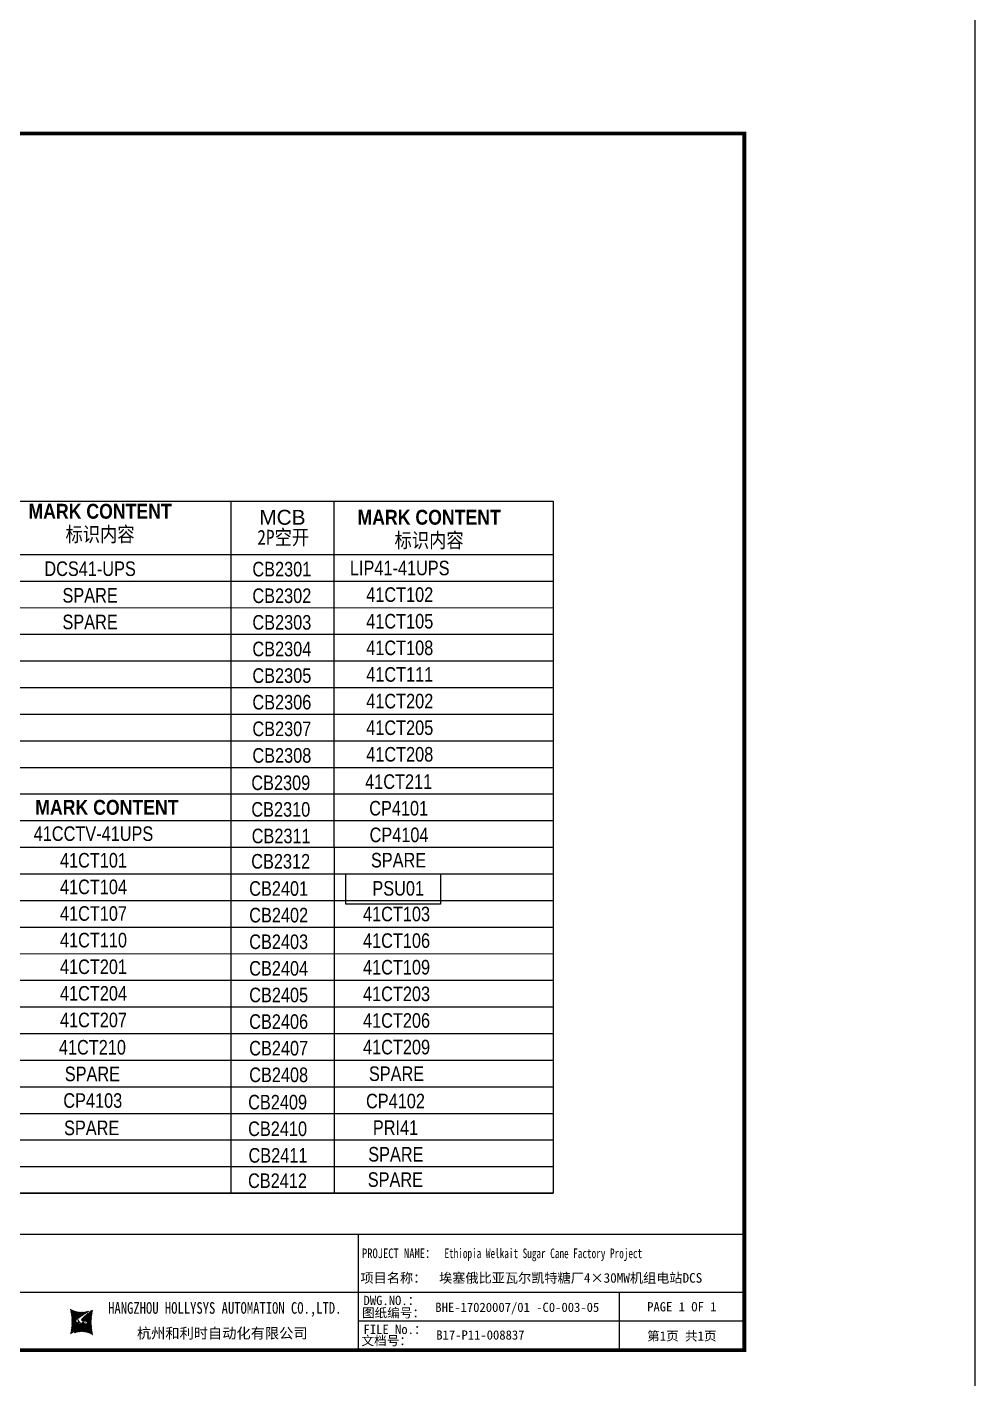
# Model space of a CAD drawing. Extents: x 79822 to 122366, y -56021 to -28815.
# Drawn here: x 117961 to 120416, y -45844 to -42343 of the extents above; entities that cross this region are included whole.
import ezdxf
from ezdxf.enums import TextEntityAlignment as Align
from ezdxf.lldxf.tags import DXFTag

# ---------------------------------------------------------------- set-up
doc = ezdxf.new("R2010")
doc.units = 0
doc.header["$LTSCALE"] = 100
doc.header["$MEASUREMENT"] = 0
for name, color, linetype in [('t', 1, 'Continuous'), ('YLT_GridLine', 7, 'Continuous'), ('YLT_GridText', 7, 'Continuous'), ('标准图框及表格', 7, 'Continuous')]:
    doc.layers.add(name, color=color, linetype=linetype)
doc.layers.add('细实线', color=7, linetype='Continuous', lineweight=20)
doc.styles.add('HZ', font='arial.ttf', dxfattribs={"width": 0.7})
doc.styles.get("Standard").update_dxf_attribs({"font": ''})
doc.styles.add('YLT_Grid', font='', dxfattribs={"width": 0.85})
doc.styles.get('Standard').set_extended_font_data('SimSun')
doc.styles.get('YLT_Grid').set_extended_font_data('宋体')
tags = doc.linetypes.add('CENTER', pattern=[2, 1.25, -0.25, 0.25, -0.25]).pattern_tags.tags
tags[10:11] = [DXFTag(74, 4), DXFTag(75, 0), DXFTag(340, '0'), DXFTag(46, 1.0), DXFTag(50, 0.0), DXFTag(44, 0.0), DXFTag(45, 0.0)]
tags[8:9] = [DXFTag(74, 4), DXFTag(75, 0), DXFTag(340, '0'), DXFTag(46, 1.0), DXFTag(50, 0.0), DXFTag(44, 0.0), DXFTag(45, 0.0)]
tags[6:7] = [DXFTag(74, 4), DXFTag(75, 0), DXFTag(340, '0'), DXFTag(46, 1.0), DXFTag(50, 0.0), DXFTag(44, 0.0), DXFTag(45, 0.0)]
tags[4:5] = [DXFTag(74, 4), DXFTag(75, 0), DXFTag(340, '0'), DXFTag(46, 1.0), DXFTag(50, 0.0), DXFTag(44, 0.0), DXFTag(45, 0.0)]
pattern_1 = [(45, (0, 0), (-0.736262898216564, 0.7362628982165641), [])]

# ---------------------------------------------------------------- blocks, each defined once
blk = doc.blocks.new('空开标识')
at = {"layer": 'YLT_GridText', "style": 'YLT_Grid', "width": 0.85}
blk.add_attdef('A路1', text='', height=28, dxfattribs=at).set_placement((38.7147169765085, 3.477287093177438), align=Align.CENTER)
blk = doc.blocks.new('空开12')
at = {"layer": 'YLT_GridText', "style": 'YLT_Grid', "width": 0.8}
blk.add_attdef('KA1', text='', height=28, dxfattribs=at).set_placement((31.39270106703043, 0.8407768793404102), align=Align.CENTER)
blk = doc.blocks.new('图框')
at = {"layer": '标准图框及表格'}
h = blk.add_hatch(dxfattribs=at)
h.set_pattern_fill('ANSI31', color=5, scale=8.329863809039892, style=0)
h.set_pattern_definition(pattern_1)
edge = h.paths.add_edge_path()
edge.add_arc((2399.257256036391, -2998.153851416566), 55.18534773488954, 238.1092081981581, 291.6531626184834)
edge.add_line((2419.619937407027, -3049.445018414634), (2388.525499730735, -3070.242821799802))
edge.add_arc((2238.907377712399, -3078.328790578547), 135.3602868968974, 346.3915348661821, 374.2500326978034)
edge.add_line((2370.467593623529, -3110.177132109857), (2397.50623789792, -3087.85242802291))
edge.add_line((2391.339199201146, -3080.281448750429), (2396.143986595598, -3080.898839897796))
edge.add_spline(control_points=[(2397.470018868538, -3087.887634953957), (2398.35948137939, -3087.023080631327), (2399.970992452319, -3085.456697735681), (2399.869182150054, -3081.252294174519), (2397.426500162081, -3081.012803431273), (2396.121921064187, -3080.884897048199)], knot_values=[0, 0, 0, 0, 6.844331067525468, 12.40042740766005, 18.76924275352248, 18.76924275352248, 18.76924275352248, 18.76924275352248], weights=[1, 1, 1, 1, 1, 1], degree=3, periodic=0)
edge.add_spline(control_points=[(2388.515363058686, -3070.265433304907), (2387.789374929038, -3070.86905758363), (2386.478198365832, -3071.959237952229), (2385.544096281083, -3073.38263759949), (2385.127199159644, -3074.017912079413)], knot_values=[0, 0, 0, 0, 5.253673658024614, 9.488438564008057, 9.488438564008057, 9.488438564008057, 9.488438564008057], weights=[1, 1, 1, 1, 1], degree=3, periodic=0)
edge.add_spline(control_points=[(2386.272665588534, -3072.281716856574), (2385.721471206634, -3072.905523096015), (2384.632427465753, -3074.386714445929), (2384.912828655535, -3077.72895088909), (2387.858851342782, -3079.895552619193), (2390.185443934519, -3080.145534927004), (2391.314573401905, -3080.266855002868)], knot_values=[10.66597461496156, 10.66597461496156, 10.66597461496156, 10.66597461496156, 18.97770399508879, 28.89455822145742, 41.119553648298, 52.64692538081317, 52.64692538081317, 52.64692538081317, 52.64692538081317], weights=[1, 1, 1, 1, 1, 1, 1], degree=3, periodic=0)
h = blk.add_hatch(dxfattribs=at)
h.set_pattern_fill('ANSI31', color=3, scale=8.329863809039892, style=0)
h.set_pattern_definition(pattern_1)
edge = h.paths.add_edge_path()
edge.add_line((2402.469732125144, -3075.776359090531), (2407.706041465404, -3076.440586092609))
edge.add_spline(control_points=[(2401.044493204623, -3068.769946203269), (2400.155030693568, -3069.634500525768), (2398.543519620813, -3071.200883421574), (2398.645329922932, -3075.40528698259), (2401.088011911052, -3075.644777725895), (2402.392591008975, -3075.772684108895)], knot_values=[0, 0, 0, 0, 6.844331067526932, 12.40042740766158, 18.76924275352342, 18.76924275352342, 18.76924275352342, 18.76924275352342], weights=[1, 1, 1, 1, 1, 1], degree=3, periodic=0)
edge.add_line((2428.046918449632, -3046.480449047325), (2401.008274175249, -3068.805153134272))
edge.add_spline(control_points=[(2412.625169549749, -3083.918607966574), (2413.015644598316, -3083.422785431954), (2413.86377905187, -3082.052674005965), (2413.601683417044, -3078.928630268005), (2410.655660730175, -3076.762028538062), (2408.329068138031, -3076.512046230251), (2407.199938671052, -3076.390726154226)], knot_values=[12.65408913243743, 12.65408913243743, 12.65408913243743, 12.65408913243743, 18.97770399508879, 28.89455822145742, 41.119553648298, 52.64692538081317, 52.64692538081317, 52.64692538081317, 52.64692538081317], weights=[1, 1, 1, 1, 1, 1, 1], degree=3, periodic=0)
edge.add_line((2411.626283690712, -3084.975693399283), (2412.781242849298, -3083.732051979769))
edge.add_line((2410.021343801694, -3086.399138189481), (2411.626283690712, -3084.975693399414))
edge.add_line((2378.894574665755, -3107.212562742519), (2409.989012342048, -3086.414759357351))
edge.add_arc((2399.257256036391, -3158.503729740543), 55.18534773488965, 58.10920819815809, 111.6531626184834)
edge.add_arc((2559.607134360383, -3078.328790578547), 135.360286896897, 166.3915348661823, 194.2500326978024)
at = {"color": 7}
for p, q in [((2215.642035047145, -2851.581424744189), (2215.642035047145, -3151.581424744189)), ((3115.642035047145, -2851.581424744189), (3115.642035047145, -3151.581424744189)), ((0, -2911.581424744189), (1340.158172602998, -2911.581424744189)), ((2215.642035047145, -3001.581424744189), (3115.642035047145, -3001.581424744189)), ((3115.642035047145, -3001.581424744189), (4115.642035047145, -3001.581424744189)), ((3791.785572043125, -3001.581424744189), (3791.785572043125, -3151.581424744189)), ((0, -3031.581424744189), (1340.158172602998, -3031.581424744189)), ((4115.642035047145, -3076.581424744189), (3115.642035047145, -3076.581424744189))]:
    blk.add_line(p, q, dxfattribs=at)
at = {"color": 7, "const_width": 3}
blk.add_lwpolyline([(4115.642035047145, -2851.581424744189), (0, -2851.581424744189)], dxfattribs=at)
at = {"layer": 't', "color": 7}
for p, q in [((31.94938321653171, -2904.992613363662), (59.89920926059131, -2859.122325316828)), ((87.8490353046218, -2904.992613363662), (59.89920926059131, -2859.122325316828)), ((31.94938321653171, -2904.992613363662), (87.8490353046218, -2904.992613363662)), ((31.94938321653171, -2992.977239491032), (59.89920926059131, -2947.106951444141)), ((87.8490353046218, -2992.977239491032), (59.89920926059131, -2947.106951444141)), ((31.94938321653171, -2992.977239491032), (87.8490353046218, -2992.977239491032))]:
    blk.add_line(p, q, dxfattribs=at)
at = {"layer": 't', "color": 7, "const_width": 9.61519705431492}
blk.add_lwpolyline([(4115.642035047145, -3151.581424744189), (4115.642035047145, 0), (0, 0), (0, -3151.581424744189)], close=True, dxfattribs=at)
at = {"layer": 't', "color": 7, "const_width": 2.40379926357873}
for points in [[(118.7653193609731, -2852.783324375967), (118.7653193609731, -3151.581424744189)], [(299.0502641293569, -2852.783324375967), (299.0502641293569, -3151.581424744189)], [(604.3883150879992, -2852.783324375967), (604.3883150879992, -3156.41304604568)], [(791.9882990770857, -2852.783324375967), (791.9882990770857, -3156.41304604568)], [(979.588283066143, -2852.783324375967), (979.588283066143, -3156.41304604568)], [(1159.873227834585, -2852.783324375967), (1159.873227834585, -3156.41304604568)], [(1340.158172602998, -2852.783324375967), (1340.158172602998, -3156.41304604568)]]:
    blk.add_lwpolyline(points, dxfattribs=at)
at = {"color": 7, "linetype": 'CENTER'}
for s, height, p in [('图纸编号：', 24, (3125.2212882557, -3066.664538382978)), ('杭州和利时自动化有限公司', 27, (2542.549152440595, -3121.114498389041)), ('文档号：', 24, (3124.032392707933, -3138.728717091954))]:
    blk.add_text(s, height=height, dxfattribs=at).set_placement(p)
at = {"color": 7, "flags": 8}
for tag, p, height in [('DWG.NAME:', (1381.636459220965, -2910.37952511241), 25), ('PROJECTNAME:', (3125.480185663539, -2912.807924402037), 24), ('PROJECTNAME：', (3339.10867075545, -2913.108539231762), 25), ('DWG.NO.:', (3128.186172261583, -3030.402470643486), 24), ('图纸编号', (3315.362718925957, -3052.404678158069), 24), ('FILENO.:', (3128.672545599984, -3106.104124450346), 24), ('文档号', (3317.726365529132, -3124.132485953713), 24)]:
    blk.add_attdef(tag, p, '', height=height, dxfattribs=at)
for tag, height, p in [('RENLIU', 24, (698.1883070825425, -2950.380597809435)), ('SHUFENWANG', 24, (885.7882910716289, -2950.380597809435)), ('FANGHOU', 24, (1069.730755450379, -2950.380597809435)), ('DANDANLI', 24, (1250.015700218792, -2950.380597809435)), ('A', 23, (59.89920926059131, -2974.881554149018)), ('设计时间', 23, (213.8658221408186, -2974.881554149018)), ('刘仁', 23, (698.1883070825425, -3002.188376027443)), ('王姝芬', 23, (885.7882910716289, -3002.188376027443)), ('侯方', 23, (1069.730755450379, -3002.188376027443)), ('李丹丹', 23, (1250.015700218792, -3002.188376027443)), ('#10STATIONONTROLCABINETCOVER', 30, (1777.900103825072, -3017.182374560078)), ('PAGEXOFX', 24, (3953.713803545135, -3039.081424744189)), ('REV.', 24, (59.38265968048654, -3063.048954873535)), ('DATE', 24, (208.907791745165, -3063.048954873535)), ('DESCRIPTION', 24, (451.7192896086781, -3063.048954873535)), ('PREPARED', 24, (698.1883070825425, -3063.048954873535)), ('CHECKED', 24, (885.7882910716144, -3063.048954873535)), ('SIGNED', 24, (1069.730755450364, -3063.048954873535)), ('APPROVED', 24, (1250.015700218792, -3063.048954873535)), ('图纸名称', 30, (1777.900103825072, -3094.695064044037)), ('第几页共几页', 24, (3953.713803545135, -3114.081424744189))]:
    blk.add_attdef(tag, text='', height=height, dxfattribs=at).set_placement(p, align=Align.MIDDLE)
for tag, p in [('图纸名称:', (1377.81237181677, -2965.923337057193)), ('项目名称：', (3121.562334825969, -2984.305160940257)), ('项目名称：', (3325.036680579346, -2984.305160940257))]:
    blk.add_attdef(tag, text='', height=25, dxfattribs=at).set_placement(p, align=Align.BOTTOM_LEFT)
at = {"color": 7, "width": 0.8, "flags": 8}
blk.add_attdef('HANGZHOUHOLLYSYSAUTOMATIONCO.,LTD.', text='', height=24, dxfattribs=at).set_placement((2770.082304289484, -3045.714803244191), align=Align.MIDDLE)
at = {"layer": 't', "color": 7}
for s, p in [('版次', (59.89920926059131, -3117.600441270843)), ('日  期', (204.1999693705875, -3117.600441270843)), ('描  述', (444.4895954714448, -3117.600441270843)), ('设  计', (701.4970341851513, -3117.600441270843)), ('审  核', (885.5947788425256, -3117.600441270843)), ('会  签', (1065.022933075787, -3117.600441270843)), ('审  批', (1245.3078778442, -3117.600441270843))]:
    blk.add_text(s, height=25, dxfattribs=at).set_placement(p, align=Align.MIDDLE_CENTER)
at = {"layer": '标准图框及表格', "color": 5, "style": 'HZ'}
for s, p in [('pgqh', (2373.884875617339, -3059.677228196226)), ('hollilas', (2374.051901626051, -3085.968484618272))]:
    blk.add_text(s, height=5.205656721233694, dxfattribs=at).set_placement(p)
at = {"layer": '标准图框及表格', "color": 3, "style": 'HZ'}
for s, height, p in [('auto', 8.676094535389492, (2400.907127263781, -3074.200036411981)), ('hollysys', 4.338047267694746, (2402.5381050141, -3099.731461394062))]:
    blk.add_text(s, height=height, dxfattribs=at).set_placement(p)

msp = doc.modelspace()

# ---------------------------------------------------------------- linework, layer by layer
at = {"color": 1}
for points in [[(80424.02288337171, -41902.71170878626), (120415.6888531589, -41902.71170878626), (120415.6888531589, -46484.74540639428), (80424.02288337171, -46484.74540639428)], [(118786.6295450466, -44535.81185193653), (119031.8590133761, -44535.81185193653), (119031.8590133761, -44614.25648711614), (118786.6295450466, -44614.25648711614)]]:
    msp.add_lwpolyline(points, close=True, dxfattribs=at)
at = {"layer": 'YLT_GridLine', "color": 7, "lineweight": 25}
for p, q in [((118488.6306046795, -43570.72548258182), (118488.6470749105, -45363.00273535556)), ((118755.7489248728, -43570.73536731213), (118755.7839525118, -45363.01549823976)), ((116226.0495330665, -43708.48439620197), (119323.6442472805, -43708.63238865812)), ((116226.0495330665, -43777.41815620196), (119323.6442472805, -43777.56614865811)), ((116226.0495330665, -43846.35191620194), (119323.6442472805, -43846.49990865809)), ((116226.0495330665, -43915.28567620194), (119323.6442472805, -43915.43366865808)), ((116226.0495330665, -43984.21943620192), (119323.6442472805, -43984.36742865806)), ((116226.0495330665, -44053.15319620191), (119323.6442472805, -44053.30118865806)), ((116226.0495330665, -44122.08695620191), (119323.6442472805, -44122.23494865805)), ((116226.0495330665, -44191.02071620189), (119323.6442472805, -44191.16870865804)), ((116226.0495330665, -44259.95447620188), (119323.6442472805, -44260.10246865803)), ((116226.0495330665, -44328.88823620188), (119323.6442472805, -44329.03622865802)), ((116226.0495330665, -44397.82199620186), (119323.6442472805, -44397.96998865801)), ((116226.0495330665, -44466.75575620185), (119323.6442472805, -44466.903748658)), ((116226.0495330665, -44535.68951620185), (119323.6442472805, -44535.83750865799)), ((116226.0495330665, -44604.62327620183), (119323.6442472805, -44604.77126865798)), ((116226.0495330665, -44673.55703620181), (119323.6442472805, -44673.70502865796)), ((116226.0495330665, -44742.49079620181), (119323.6442472805, -44742.63878865796)), ((116226.0495330665, -44811.4245562018), (119323.6442472805, -44811.57254865795)), ((116226.0495330665, -44880.35831620179), (119323.6442472805, -44880.50630865793)), ((116226.0495330665, -44949.29207620177), (119323.6442472805, -44949.44006865792)), ((116226.0495330665, -45018.22583620177), (119323.6442472805, -45018.37382865792)), ((116226.0225868921, -45087.15959491436), (119323.6173011061, -45087.30758737051)), ((116226.0495330665, -45087.15959620175), (119323.6442472805, -45087.3075886579)), ((116225.9956407178, -45156.09335362696), (119323.5903549318, -45156.24134608311)), ((116226.0225868921, -45156.09335491435), (119323.6173011061, -45156.2413473705)), ((116225.9686945434, -45225.02711233956), (119323.5634087574, -45225.17510479571)), ((116225.9956407178, -45225.02711362695), (119323.5903549318, -45225.1751060831)), ((116225.9417483691, -45293.96087105216), (119323.5364625831, -45294.10886350831)), ((116225.9686945434, -45293.96087233955), (119323.5634087574, -45294.1088647957)), ((116225.9417483691, -45362.89463105215), (119323.5364625831, -45363.0426235083))]:
    msp.add_line(p, q, dxfattribs=at)
msp.add_lwpolyline([(116226.0495330665, -43570.61738421489), (119323.6442472805, -43570.76537667104), (119323.6310736056, -45363.04262802849), (116226.0791738593, -45362.89463761787)], close=True, dxfattribs=at)

# ---------------------------------------------------------------- block references
at = {"color": 1}
ref = msp.add_blockref('图框', (115702.8382515571, -42618.09334372001), dxfattribs=at)
ref.add_attrib('第几页共几页', '第1页 共1页', dxfattribs={"color": 7, "height": 24, "flags": 8}).set_placement((119656.5520551022, -45732.1747684642), align=Align.MIDDLE)
ref.add_attrib('图纸编号', 'BHE-17020007/01 -C0-003-05', (119018.200970483, -45670.49802187808), dxfattribs={"color": 7, "height": 24, "flags": 8})
ref.add_attrib('文档号', 'B17-P11-008837', (119020.5646170862, -45742.22582967373), dxfattribs={"color": 7, "height": 24, "flags": 8})
ref.add_attrib('图纸名称', '1# & 2# 锅炉电源柜3设备标识', dxfattribs={"color": 7, "height": 30, "flags": 8}).set_placement((117480.7383553821, -45712.78840776406), align=Align.MIDDLE)
ref.add_attrib('刘仁', '史丽红', dxfattribs={"color": 7, "height": 23, "flags": 8}).set_placement((116401.0265586396, -45620.28171974746), align=Align.MIDDLE)
ref.add_attrib('王姝芬', '潘丽君', dxfattribs={"color": 7, "height": 23, "flags": 8}).set_placement((116588.6265426287, -45620.28171974746), align=Align.MIDDLE)
ref.add_attrib('侯方', '张洁', dxfattribs={"color": 7, "height": 23, "flags": 8}).set_placement((116772.5690070075, -45620.28171974746), align=Align.MIDDLE)
ref.add_attrib('李丹丹', '王晓磊', dxfattribs={"color": 7, "height": 23, "flags": 8}).set_placement((116952.8539517759, -45620.28171974746), align=Align.MIDDLE)
ref.add_attrib('设计时间', '17.03.13', dxfattribs={"color": 7, "height": 23, "flags": 8}).set_placement((115916.7040736979, -45592.97489786903), align=Align.MIDDLE)
ref.add_attrib('A', 'B', dxfattribs={"color": 7, "height": 23, "flags": 8}).set_placement((115762.7374608177, -45592.97489786903), align=Align.MIDDLE)
ref.add_attrib('REV.', 'REV.', dxfattribs={"color": 7, "height": 24, "flags": 8}).set_placement((115762.2209112375, -45681.14229859355), align=Align.MIDDLE)
ref.add_attrib('DATE', 'DATE', dxfattribs={"color": 7, "height": 24, "flags": 8}).set_placement((115911.7460433022, -45681.14229859355), align=Align.MIDDLE)
ref.add_attrib('DESCRIBE', 'DESCRIPTION', dxfattribs={"color": 7, "height": 24, "flags": 8}).set_placement((116154.5575411657, -45681.14229859355), align=Align.MIDDLE)
ref.add_attrib('PREPARE', 'PREPARED', dxfattribs={"color": 7, "height": 24, "flags": 8}).set_placement((116401.0265586396, -45681.14229859355), align=Align.MIDDLE)
ref.add_attrib('VERIFY', 'CHECKED', dxfattribs={"color": 7, "height": 24, "flags": 8}).set_placement((116588.6265426287, -45681.14229859355), align=Align.MIDDLE)
ref.add_attrib('SIGN', 'SIGNED', dxfattribs={"color": 7, "height": 24, "flags": 8}).set_placement((116772.5690070074, -45681.14229859355), align=Align.MIDDLE)
ref.add_attrib('APPROVER', 'APPROVED', dxfattribs={"color": 7, "height": 24, "flags": 8}).set_placement((116952.8539517759, -45681.14229859355), align=Align.MIDDLE)
ref.add_attrib('RENLIU', 'Lihong Shi', dxfattribs={"color": 7, "height": 24, "flags": 8}).set_placement((116401.0265586396, -45568.47394152945), align=Align.MIDDLE)
ref.add_attrib('SHUFENWANG', 'Lijun Pan', dxfattribs={"color": 7, "height": 24, "width": 0.9, "flags": 8}).set_placement((116588.6265426287, -45568.47394152945), align=Align.MIDDLE)
ref.add_attrib('FANGHOU', 'Jie  Zhang', dxfattribs={"color": 7, "height": 24, "flags": 8}).set_placement((116772.5690070075, -45568.47394152945), align=Align.MIDDLE)
ref.add_attrib('DANDANLI', 'Xiaolei Wang', dxfattribs={"color": 7, "height": 24, "flags": 8}).set_placement((116952.8539517759, -45568.47394152945), align=Align.MIDDLE)
ref.add_attrib('DWG.NAME:', 'DWG.NAME:', (117084.474710778, -45528.47286883242), dxfattribs={"color": 7, "height": 25, "flags": 8})
ref.add_attrib('#10STATIONONTROLCABINETCOVER', '1# & 2#  BOILER POWER DISTRIBUTION 2 CABINET EQUIPMENT LABEL', dxfattribs={"color": 7, "height": 25, "width": 0.8, "flags": 8}).set_placement((117480.7383553821, -45635.27571828009), align=Align.MIDDLE)
ref.add_attrib('图纸名称:', '图纸名称:', dxfattribs={"color": 7, "height": 25, "flags": 8}).set_placement((117080.6506233739, -45584.01668077721), align=Align.BOTTOM_LEFT)
ref.add_attrib('HANGZHOUHOLLYSYSAUTOMATIONCO.,LTD', 'HANGZHOU HOLLYSYS AUTOMATION CO.,LTD.', dxfattribs={"color": 7, "height": 30, "width": 0.8, "flags": 8}).set_placement((118472.9205558465, -45663.80814696421), align=Align.MIDDLE)
ref.add_attrib('PROJECTNAME：', 'PROJECT NAME：', (118828.2246737872, -45531.20188295178), dxfattribs={"color": 7, "height": 25, "width": 0.8, "flags": 8})
ref.add_attrib('项目名称：', '项目名称：', dxfattribs={"color": 7, "height": 25, "flags": 8}).set_placement((118824.400586383, -45602.39850466028), align=Align.BOTTOM_LEFT)
ref.add_attrib('PROJECTNAME：', 'Ethiopia Welkait Sugar Cane Factory Project', (119041.9469223125, -45531.20188295178), dxfattribs={"color": 7, "height": 25, "width": 0.7, "flags": 8})
ref.add_attrib('项目名称：', '埃塞俄比亚瓦尔凯特糖厂4×30MW机组电站DCS', dxfattribs={"color": 7, "height": 25, "flags": 8}).set_placement((119027.8749321364, -45602.39850466028), align=Align.BOTTOM_LEFT)
ref.add_attrib('PAGEXOFX', 'PAGE 1 OF 1', dxfattribs={"color": 7, "height": 24, "flags": 8}).set_placement((119656.5520551022, -45657.1747684642), align=Align.MIDDLE)
ref.add_attrib('DWG.NO.：', 'DWG.NO.：', (118832.2133001771, -45652.68189001954), dxfattribs={"color": 7, "height": 24, "flags": 8})
ref.add_attrib('FILENO.：', 'FILE No.：', (118832.2133001771, -45727.68189001954), dxfattribs={"color": 7, "height": 24, "flags": 8})
at = {"layer": '细实线'}
ref = msp.add_blockref('空开标识', (118071.8534049694, -43769.1097657084), dxfattribs=dict(at, xscale=1.348704000001308, yscale=1.348703999999834, zscale=1.348704))
ref.add_attrib('A路1', 'DCS41-UPS', dxfattribs={"layer": 'YLT_GridText', "height": 37.763712, "style": 'HZ', "width": 0.8}).set_placement((118124.0680986145, -43764.41993469669), align=Align.CENTER)
ref = msp.add_blockref('空开12', (118578.3673560754, -43766.66392919018), dxfattribs=dict(at, xscale=1.348704000001308, yscale=1.348703999999834, zscale=1.348704))
ref.add_attrib('KA1', 'CB2301', dxfattribs={"layer": 'YLT_GridText', "height": 37.763712, "style": 'HZ', "width": 0.8}).set_placement((118620.7068175753, -43765.52997004991), align=Align.CENTER)
ref = msp.add_blockref('空开标识', (118873.7821670809, -43767.30347988875), dxfattribs=dict(at, xscale=1.348704000001308, yscale=1.348703999999834, zscale=1.348704))
ref.add_attrib('A路1', 'LIP41-41UPS', dxfattribs={"layer": 'YLT_GridText', "height": 37.763712, "style": 'HZ', "width": 0.8}).set_placement((118925.9968607259, -43762.61364887704), align=Align.CENTER)
ref = msp.add_blockref('空开标识', (118071.8534049694, -43838.0435257084), dxfattribs=dict(at, xscale=1.348704000001308, yscale=1.348703999999834, zscale=1.348704))
ref.add_attrib('A路1', 'SPARE', dxfattribs={"layer": 'YLT_GridText', "height": 37.763712, "style": 'HZ', "width": 0.8}).set_placement((118124.0680986145, -43833.35369469668), align=Align.CENTER)
ref = msp.add_blockref('空开12', (118578.3673560754, -43835.59768919017), dxfattribs=dict(at, xscale=1.348704000001308, yscale=1.348703999999834, zscale=1.348704))
ref.add_attrib('KA1', 'CB2302', dxfattribs={"layer": 'YLT_GridText', "height": 37.763712, "style": 'HZ', "width": 0.8}).set_placement((118620.7068175753, -43834.4637300499), align=Align.CENTER)
ref = msp.add_blockref('空开标识', (118873.7821670809, -43836.23723988875), dxfattribs=dict(at, xscale=1.348704000001308, yscale=1.348703999999834, zscale=1.348704))
ref.add_attrib('A路1', '41CT102', dxfattribs={"layer": 'YLT_GridText', "height": 37.763712, "style": 'HZ', "width": 0.8}).set_placement((118925.9968607259, -43831.54740887703), align=Align.CENTER)
ref = msp.add_blockref('空开标识', (118071.8534049694, -43906.97728570839), dxfattribs=dict(at, xscale=1.348704000001308, yscale=1.348703999999834, zscale=1.348704))
ref.add_attrib('A路1', 'SPARE', dxfattribs={"layer": 'YLT_GridText', "height": 37.763712, "style": 'HZ', "width": 0.8}).set_placement((118124.0680986145, -43902.28745469668), align=Align.CENTER)
ref = msp.add_blockref('空开12', (118578.3673560754, -43904.53144919017), dxfattribs=dict(at, xscale=1.348704000001308, yscale=1.348703999999834, zscale=1.348704))
ref.add_attrib('KA1', 'CB2303', dxfattribs={"layer": 'YLT_GridText', "height": 37.763712, "style": 'HZ', "width": 0.8}).set_placement((118620.7068175753, -43903.39749004989), align=Align.CENTER)
ref = msp.add_blockref('空开标识', (118873.7821670809, -43905.17099988874), dxfattribs=dict(at, xscale=1.348704000001308, yscale=1.348703999999834, zscale=1.348704))
ref.add_attrib('A路1', '41CT105', dxfattribs={"layer": 'YLT_GridText', "height": 37.763712, "style": 'HZ', "width": 0.8}).set_placement((118925.9968607259, -43900.48116887703), align=Align.CENTER)
ref = msp.add_blockref('空开12', (118578.3673560754, -43973.46520919016), dxfattribs=dict(at, xscale=1.348704000001308, yscale=1.348703999999834, zscale=1.348704))
ref.add_attrib('KA1', 'CB2304', dxfattribs={"layer": 'YLT_GridText', "height": 37.763712, "style": 'HZ', "width": 0.8}).set_placement((118620.7068175753, -43972.33125004989), align=Align.CENTER)
ref = msp.add_blockref('空开标识', (118873.7821670809, -43974.10475988874), dxfattribs=dict(at, xscale=1.348704000001308, yscale=1.348703999999834, zscale=1.348704))
ref.add_attrib('A路1', '41CT108', dxfattribs={"layer": 'YLT_GridText', "height": 37.763712, "style": 'HZ', "width": 0.8}).set_placement((118925.9968607259, -43969.41492887701), align=Align.CENTER)
ref = msp.add_blockref('空开12', (118578.3673560754, -44042.39896919015), dxfattribs=dict(at, xscale=1.348704000001308, yscale=1.348703999999834, zscale=1.348704))
ref.add_attrib('KA1', 'CB2305', dxfattribs={"layer": 'YLT_GridText', "height": 37.763712, "style": 'HZ', "width": 0.8}).set_placement((118620.7068175753, -44041.26501004988), align=Align.CENTER)
ref = msp.add_blockref('空开标识', (118873.7821670809, -44043.03851988872), dxfattribs=dict(at, xscale=1.348704000001308, yscale=1.348703999999834, zscale=1.348704))
ref.add_attrib('A路1', '41CT111', dxfattribs={"layer": 'YLT_GridText', "height": 37.763712, "style": 'HZ', "width": 0.8}).set_placement((118925.9968607259, -44038.34868887701), align=Align.CENTER)
ref = msp.add_blockref('空开12', (118578.3673560754, -44111.33272919014), dxfattribs=dict(at, xscale=1.348704000001308, yscale=1.348703999999834, zscale=1.348704))
ref.add_attrib('KA1', 'CB2306', dxfattribs={"layer": 'YLT_GridText', "height": 37.763712, "style": 'HZ', "width": 0.8}).set_placement((118620.7068175753, -44110.19877004987), align=Align.CENTER)
ref = msp.add_blockref('空开标识', (118873.7821670809, -44111.97227988872), dxfattribs=dict(at, xscale=1.348704000001308, yscale=1.348703999999834, zscale=1.348704))
ref.add_attrib('A路1', '41CT202', dxfattribs={"layer": 'YLT_GridText', "height": 37.763712, "style": 'HZ', "width": 0.8}).set_placement((118925.9968607259, -44107.282448877), align=Align.CENTER)
ref = msp.add_blockref('空开12', (118578.3673560754, -44180.26648919014), dxfattribs=dict(at, xscale=1.348704000001308, yscale=1.348703999999834, zscale=1.348704))
ref.add_attrib('KA1', 'CB2307', dxfattribs={"layer": 'YLT_GridText', "height": 37.763712, "style": 'HZ', "width": 0.8}).set_placement((118620.7068175753, -44179.13253004986), align=Align.CENTER)
ref = msp.add_blockref('空开标识', (118873.7821670809, -44180.90603988871), dxfattribs=dict(at, xscale=1.348704000001308, yscale=1.348703999999834, zscale=1.348704))
ref.add_attrib('A路1', '41CT205', dxfattribs={"layer": 'YLT_GridText', "height": 37.763712, "style": 'HZ', "width": 0.8}).set_placement((118925.9968607259, -44176.216208877), align=Align.CENTER)
ref = msp.add_blockref('空开12', (118578.3673560754, -44249.20024919012), dxfattribs=dict(at, xscale=1.348704000001308, yscale=1.348703999999834, zscale=1.348704))
ref.add_attrib('KA1', 'CB2308', dxfattribs={"layer": 'YLT_GridText', "height": 37.763712, "style": 'HZ', "width": 0.8}).set_placement((118620.7068175753, -44248.06629004986), align=Align.CENTER)
ref = msp.add_blockref('空开标识', (118873.7821670809, -44249.83979988869), dxfattribs=dict(at, xscale=1.348704000001308, yscale=1.348703999999834, zscale=1.348704))
ref.add_attrib('A路1', '41CT208', dxfattribs={"layer": 'YLT_GridText', "height": 37.763712, "style": 'HZ', "width": 0.8}).set_placement((118925.9968607259, -44245.14996887698), align=Align.CENTER)
ref = msp.add_blockref('空开12', (118575.6118573001, -44319.97637224941), dxfattribs=dict(at, xscale=1.348704000001308, yscale=1.348703999999834, zscale=1.348704))
ref.add_attrib('KA1', 'CB2309', dxfattribs={"layer": 'YLT_GridText', "height": 37.763712, "style": 'HZ', "width": 0.8}).set_placement((118617.9513188, -44318.84241310913), align=Align.CENTER)
ref = msp.add_blockref('空开标识', (118871.0266683056, -44320.61592294798), dxfattribs=dict(at, xscale=1.348704000001308, yscale=1.348703999999834, zscale=1.348704))
ref.add_attrib('A路1', '41CT211', dxfattribs={"layer": 'YLT_GridText', "height": 37.763712, "style": 'HZ', "width": 0.8}).set_placement((118923.2413619506, -44315.92609193627), align=Align.CENTER)
ref = msp.add_blockref('空开12', (118575.6118573001, -44388.9101322494), dxfattribs=dict(at, xscale=1.348704000001308, yscale=1.348703999999834, zscale=1.348704))
ref.add_attrib('KA1', 'CB2310', dxfattribs={"layer": 'YLT_GridText', "height": 37.763712, "style": 'HZ', "width": 0.8}).set_placement((118617.9513188, -44387.77617310913), align=Align.CENTER)
ref = msp.add_blockref('空开标识', (118871.0266683056, -44389.54968294797), dxfattribs=dict(at, xscale=1.348704000001308, yscale=1.348703999999834, zscale=1.348704))
ref.add_attrib('A路1', 'CP4101', dxfattribs={"layer": 'YLT_GridText', "height": 37.763712, "style": 'HZ', "width": 0.8}).set_placement((118923.2413619506, -44384.85985193626), align=Align.CENTER)
ref = msp.add_blockref('空开标识', (118080.6142237117, -44455.33753503505), dxfattribs=dict(at, xscale=1.348704000001308, yscale=1.348703999999834, zscale=1.348704))
ref.add_attrib('A路1', '41CCTV-41UPS', dxfattribs={"layer": 'YLT_GridText', "height": 37.763712, "style": 'HZ', "width": 0.8}).set_placement((118132.8289173568, -44450.64770402334), align=Align.CENTER)
ref = msp.add_blockref('空开12', (118576.5586368604, -44457.84404057518), dxfattribs=dict(at, xscale=1.348704000001308, yscale=1.348703999999834, zscale=1.348704))
ref.add_attrib('KA1', 'CB2311', dxfattribs={"layer": 'YLT_GridText', "height": 37.763712, "style": 'HZ', "width": 0.8}).set_placement((118618.8980983603, -44456.71008143492), align=Align.CENTER)
ref = msp.add_blockref('空开标识', (118871.9734478658, -44458.48359127375), dxfattribs=dict(at, xscale=1.348704000001308, yscale=1.348703999999834, zscale=1.348704))
ref.add_attrib('A路1', 'CP4104', dxfattribs={"layer": 'YLT_GridText', "height": 37.763712, "style": 'HZ', "width": 0.8}).set_placement((118924.1881415109, -44453.79376026204), align=Align.CENTER)
ref = msp.add_blockref('空开标识', (118080.6142237117, -44524.27129503504), dxfattribs=dict(at, xscale=1.348704000001308, yscale=1.348703999999834, zscale=1.348704))
ref.add_attrib('A路1', '41CT101', dxfattribs={"layer": 'YLT_GridText', "height": 37.763712, "style": 'HZ', "width": 0.8}).set_placement((118132.8289173568, -44519.58146402332), align=Align.CENTER)
ref = msp.add_blockref('空开12', (118575.340127541, -44523.41025301711), dxfattribs=dict(at, xscale=1.348704000001308, yscale=1.348703999999834, zscale=1.348704))
ref.add_attrib('KA1', 'CB2312', dxfattribs={"layer": 'YLT_GridText', "height": 37.763712, "style": 'HZ', "width": 0.8}).set_placement((118617.6795890409, -44522.27629387684), align=Align.CENTER)
ref = msp.add_blockref('空开标识', (118870.7549385465, -44524.04980371568), dxfattribs=dict(at, xscale=1.348704000001308, yscale=1.348703999999834, zscale=1.348704))
ref.add_attrib('A路1', 'SPARE', dxfattribs={"layer": 'YLT_GridText', "height": 37.763712, "style": 'HZ', "width": 0.8}).set_placement((118922.9696321915, -44519.35997270397), align=Align.CENTER)
ref = msp.add_blockref('空开标识', (118080.6142237117, -44593.20505503503), dxfattribs=dict(at, xscale=1.348704000001308, yscale=1.348703999999834, zscale=1.348704))
ref.add_attrib('A路1', '41CT104', dxfattribs={"layer": 'YLT_GridText', "height": 37.763712, "style": 'HZ', "width": 0.8}).set_placement((118132.8289173568, -44588.51522402332), align=Align.CENTER)
ref = msp.add_blockref('空开12', (118570.1041299703, -44593.86866735242), dxfattribs=dict(at, xscale=1.348704000001308, yscale=1.348703999999834, zscale=1.348704))
ref.add_attrib('KA1', 'CB2401', dxfattribs={"layer": 'YLT_GridText', "height": 37.763712, "style": 'HZ', "width": 0.8}).set_placement((118612.4435914702, -44592.73470821215), align=Align.CENTER)
ref = msp.add_blockref('空开标识', (118869.783110183, -44597.00259916196), dxfattribs=dict(at, xscale=1.348704000001308, yscale=1.348703999999834, zscale=1.348704))
ref.add_attrib('A路1', 'PSU01', dxfattribs={"layer": 'YLT_GridText', "height": 37.763712, "style": 'HZ', "width": 0.8}).set_placement((118921.997803828, -44592.31276815024), align=Align.CENTER)
ref = msp.add_blockref('空开标识', (118080.6142237117, -44662.13881503503), dxfattribs=dict(at, xscale=1.348704000001308, yscale=1.348703999999834, zscale=1.348704))
ref.add_attrib('A路1', '41CT107', dxfattribs={"layer": 'YLT_GridText', "height": 37.763712, "style": 'HZ', "width": 0.8}).set_placement((118132.8289173568, -44657.44898402331), align=Align.CENTER)
ref = msp.add_blockref('空开12', (118570.1041299703, -44662.80242735241), dxfattribs=dict(at, xscale=1.348704000001308, yscale=1.348703999999834, zscale=1.348704))
ref.add_attrib('KA1', 'CB2402', dxfattribs={"layer": 'YLT_GridText', "height": 37.763712, "style": 'HZ', "width": 0.8}).set_placement((118612.4435914702, -44661.66846821214), align=Align.CENTER)
ref = msp.add_blockref('空开标识', (118865.5189409757, -44663.44197805099), dxfattribs=dict(at, xscale=1.348704000001308, yscale=1.348703999999834, zscale=1.348704))
ref.add_attrib('A路1', '41CT103', dxfattribs={"layer": 'YLT_GridText', "height": 37.763712, "style": 'HZ', "width": 0.8}).set_placement((118917.7336346208, -44658.75214703927), align=Align.CENTER)
ref = msp.add_blockref('空开标识', (118080.6142237117, -44731.07257503502), dxfattribs=dict(at, xscale=1.348704000001308, yscale=1.348703999999834, zscale=1.348704))
ref.add_attrib('A路1', '41CT110', dxfattribs={"layer": 'YLT_GridText', "height": 37.763712, "style": 'HZ', "width": 0.8}).set_placement((118132.8289173568, -44726.3827440233), align=Align.CENTER)
ref = msp.add_blockref('空开12', (118570.1041299703, -44731.73618735241), dxfattribs=dict(at, xscale=1.348704000001308, yscale=1.348703999999834, zscale=1.348704))
ref.add_attrib('KA1', 'CB2403', dxfattribs={"layer": 'YLT_GridText', "height": 37.763712, "style": 'HZ', "width": 0.8}).set_placement((118612.4435914702, -44730.60222821213), align=Align.CENTER)
ref = msp.add_blockref('空开标识', (118865.5189409757, -44732.37573805098), dxfattribs=dict(at, xscale=1.348704000001308, yscale=1.348703999999834, zscale=1.348704))
ref.add_attrib('A路1', '41CT106', dxfattribs={"layer": 'YLT_GridText', "height": 37.763712, "style": 'HZ', "width": 0.8}).set_placement((118917.7336346208, -44727.68590703927), align=Align.CENTER)
ref = msp.add_blockref('空开标识', (118080.6142237117, -44800.00633503501), dxfattribs=dict(at, xscale=1.348704000001308, yscale=1.348703999999834, zscale=1.348704))
ref.add_attrib('A路1', '41CT201', dxfattribs={"layer": 'YLT_GridText', "height": 37.763712, "style": 'HZ', "width": 0.8}).set_placement((118132.8289173568, -44795.31650402329), align=Align.CENTER)
ref = msp.add_blockref('空开12', (118570.1041299703, -44800.6699473524), dxfattribs=dict(at, xscale=1.348704000001308, yscale=1.348703999999834, zscale=1.348704))
ref.add_attrib('KA1', 'CB2404', dxfattribs={"layer": 'YLT_GridText', "height": 37.763712, "style": 'HZ', "width": 0.8}).set_placement((118612.4435914702, -44799.53598821213), align=Align.CENTER)
ref = msp.add_blockref('空开标识', (118865.5189409757, -44801.30949805098), dxfattribs=dict(at, xscale=1.348704000001308, yscale=1.348703999999834, zscale=1.348704))
ref.add_attrib('A路1', '41CT109', dxfattribs={"layer": 'YLT_GridText', "height": 37.763712, "style": 'HZ', "width": 0.8}).set_placement((118917.7336346208, -44796.61966703925), align=Align.CENTER)
ref = msp.add_blockref('空开标识', (118080.6142237117, -44868.940095035), dxfattribs=dict(at, xscale=1.348704000001308, yscale=1.348703999999834, zscale=1.348704))
ref.add_attrib('A路1', '41CT204', dxfattribs={"layer": 'YLT_GridText', "height": 37.763712, "style": 'HZ', "width": 0.8}).set_placement((118132.8289173568, -44864.25026402329), align=Align.CENTER)
ref = msp.add_blockref('空开12', (118570.1041299703, -44869.60370735239), dxfattribs=dict(at, xscale=1.348704000001308, yscale=1.348703999999834, zscale=1.348704))
ref.add_attrib('KA1', 'CB2405', dxfattribs={"layer": 'YLT_GridText', "height": 37.763712, "style": 'HZ', "width": 0.8}).set_placement((118612.4435914702, -44868.46974821212), align=Align.CENTER)
ref = msp.add_blockref('空开标识', (118865.5189409757, -44870.24325805096), dxfattribs=dict(at, xscale=1.348704000001308, yscale=1.348703999999834, zscale=1.348704))
ref.add_attrib('A路1', '41CT203', dxfattribs={"layer": 'YLT_GridText', "height": 37.763712, "style": 'HZ', "width": 0.8}).set_placement((118917.7336346208, -44865.55342703925), align=Align.CENTER)
ref = msp.add_blockref('空开标识', (118080.6142237117, -44937.87385503499), dxfattribs=dict(at, xscale=1.348704000001308, yscale=1.348703999999834, zscale=1.348704))
ref.add_attrib('A路1', '41CT207', dxfattribs={"layer": 'YLT_GridText', "height": 37.763712, "style": 'HZ', "width": 0.8}).set_placement((118132.8289173568, -44933.18402402328), align=Align.CENTER)
ref = msp.add_blockref('空开12', (118570.1041299703, -44938.53746735238), dxfattribs=dict(at, xscale=1.348704000001308, yscale=1.348703999999834, zscale=1.348704))
ref.add_attrib('KA1', 'CB2406', dxfattribs={"layer": 'YLT_GridText', "height": 37.763712, "style": 'HZ', "width": 0.8}).set_placement((118612.4435914702, -44937.40350821211), align=Align.CENTER)
ref = msp.add_blockref('空开标识', (118865.5189409757, -44939.17701805096), dxfattribs=dict(at, xscale=1.348704000001308, yscale=1.348703999999834, zscale=1.348704))
ref.add_attrib('A路1', '41CT206', dxfattribs={"layer": 'YLT_GridText', "height": 37.763712, "style": 'HZ', "width": 0.8}).set_placement((118917.7336346208, -44934.48718703924), align=Align.CENTER)
ref = msp.add_blockref('空开标识', (118077.8587249364, -45008.64997809428), dxfattribs=dict(at, xscale=1.348704000001308, yscale=1.348703999999834, zscale=1.348704))
ref.add_attrib('A路1', '41CT210', dxfattribs={"layer": 'YLT_GridText', "height": 37.763712, "style": 'HZ', "width": 0.8}).set_placement((118130.0734185815, -45003.96014708257), align=Align.CENTER)
ref = msp.add_blockref('空开12', (118570.1041299703, -45007.47122735238), dxfattribs=dict(at, xscale=1.348704000001308, yscale=1.348703999999834, zscale=1.348704))
ref.add_attrib('KA1', 'CB2407', dxfattribs={"layer": 'YLT_GridText', "height": 37.763712, "style": 'HZ', "width": 0.8}).set_placement((118612.4435914702, -45006.3372682121), align=Align.CENTER)
ref = msp.add_blockref('空开标识', (118865.5189409757, -45008.11077805095), dxfattribs=dict(at, xscale=1.348704000001308, yscale=1.348703999999834, zscale=1.348704))
ref.add_attrib('A路1', '41CT209', dxfattribs={"layer": 'YLT_GridText', "height": 37.763712, "style": 'HZ', "width": 0.8}).set_placement((118917.7336346208, -45003.42094703924), align=Align.CENTER)
ref = msp.add_blockref('空开标识', (118077.8587249364, -45077.58373809426), dxfattribs=dict(at, xscale=1.348704000001308, yscale=1.348703999999834, zscale=1.348704))
ref.add_attrib('A路1', 'SPARE', dxfattribs={"layer": 'YLT_GridText', "height": 37.763712, "style": 'HZ', "width": 0.8}).set_placement((118130.0734185815, -45072.89390708255), align=Align.CENTER)
ref = msp.add_blockref('空开12', (118570.1041299703, -45076.40498735236), dxfattribs=dict(at, xscale=1.348704000001308, yscale=1.348703999999834, zscale=1.348704))
ref.add_attrib('KA1', 'CB2408', dxfattribs={"layer": 'YLT_GridText', "height": 37.763712, "style": 'HZ', "width": 0.8}).set_placement((118612.4435914702, -45075.2710282121), align=Align.CENTER)
ref = msp.add_blockref('空开标识', (118865.5189409757, -45077.04453805093), dxfattribs=dict(at, xscale=1.348704000001308, yscale=1.348703999999834, zscale=1.348704))
ref.add_attrib('A路1', 'SPARE', dxfattribs={"layer": 'YLT_GridText', "height": 37.763712, "style": 'HZ', "width": 0.8}).set_placement((118917.7336346208, -45072.35470703922), align=Align.CENTER)
ref = msp.add_blockref('空开标识', (118078.8055044967, -45146.51764642005), dxfattribs=dict(at, xscale=1.348704000001308, yscale=1.348703999999834, zscale=1.348704))
ref.add_attrib('A路1', 'CP4103', dxfattribs={"layer": 'YLT_GridText', "height": 37.763712, "style": 'HZ', "width": 0.8}).set_placement((118131.0201981417, -45141.82781540834), align=Align.CENTER)
ref = msp.add_blockref('空开12', (118567.348631195, -45147.18111041165), dxfattribs=dict(at, xscale=1.348704000001308, yscale=1.348703999999834, zscale=1.348704))
ref.add_attrib('KA1', 'CB2409', dxfattribs={"layer": 'YLT_GridText', "height": 37.763712, "style": 'HZ', "width": 0.8}).set_placement((118609.6880926949, -45146.04715127137), align=Align.CENTER)
ref = msp.add_blockref('空开标识', (118862.7634422005, -45147.82066111022), dxfattribs=dict(at, xscale=1.348704000001308, yscale=1.348703999999834, zscale=1.348704))
ref.add_attrib('A路1', 'CP4102', dxfattribs={"layer": 'YLT_GridText', "height": 37.763712, "style": 'HZ', "width": 0.8}).set_placement((118914.9781358455, -45143.13083009851), align=Align.CENTER)
ref = msp.add_blockref('空开标识', (118076.0078717175, -45217.36853590405), dxfattribs=dict(at, xscale=1.348704000001308, yscale=1.348703999999834, zscale=1.348704))
ref.add_attrib('A路1', 'SPARE', dxfattribs={"layer": 'YLT_GridText', "height": 37.763712, "style": 'HZ', "width": 0.8}).set_placement((118128.2225653626, -45212.67870489234), align=Align.CENTER)
ref = msp.add_blockref('空开12', (118567.348631195, -45216.11487041163), dxfattribs=dict(at, xscale=1.348704000001308, yscale=1.348703999999834, zscale=1.348704))
ref.add_attrib('KA1', 'CB2410', dxfattribs={"layer": 'YLT_GridText', "height": 37.763712, "style": 'HZ', "width": 0.8}).set_placement((118609.6880926949, -45214.98091127137), align=Align.CENTER)
ref = msp.add_blockref('空开标识', (118862.7634422005, -45216.75442111021), dxfattribs=dict(at, xscale=1.348704000001308, yscale=1.348703999999834, zscale=1.348704))
ref.add_attrib('A路1', 'PRI41', dxfattribs={"layer": 'YLT_GridText', "height": 37.763712, "style": 'HZ', "width": 0.8}).set_placement((118914.9781358455, -45212.0645900985), align=Align.CENTER)
ref = msp.add_blockref('空开12', (118568.2954107553, -45285.04877873742), dxfattribs=dict(at, xscale=1.348704000001308, yscale=1.348703999999834, zscale=1.348704))
ref.add_attrib('KA1', 'CB2411', dxfattribs={"layer": 'YLT_GridText', "height": 37.763712, "style": 'HZ', "width": 0.8}).set_placement((118610.6348722551, -45283.91481959716), align=Align.CENTER)
ref = msp.add_blockref('空开标识', (118863.7102217607, -45285.68832943599), dxfattribs=dict(at, xscale=1.348704000001308, yscale=1.348703999999834, zscale=1.348704))
ref.add_attrib('A路1', 'SPARE', dxfattribs={"layer": 'YLT_GridText', "height": 37.763712, "style": 'HZ', "width": 0.8}).set_placement((118915.9249154058, -45280.99849842428), align=Align.CENTER)
ref = msp.add_blockref('空开12', (118567.0769014359, -45350.61499117935), dxfattribs=dict(at, xscale=1.348704000001308, yscale=1.348703999999834, zscale=1.348704))
ref.add_attrib('KA1', 'CB2412', dxfattribs={"layer": 'YLT_GridText', "height": 37.763712, "style": 'HZ', "width": 0.8}).set_placement((118609.4163629358, -45349.48103203908), align=Align.CENTER)
ref = msp.add_blockref('空开标识', (118862.4917124413, -45351.25454187792), dxfattribs=dict(at, xscale=1.348704000001308, yscale=1.348703999999834, zscale=1.348704))
ref.add_attrib('A路1', 'SPARE', dxfattribs={"layer": 'YLT_GridText', "height": 37.763712, "style": 'HZ', "width": 0.8}).set_placement((118914.7064060864, -45346.56471086621), align=Align.CENTER)

# ---------------------------------------------------------------- texts
at = {"layer": 'YLT_GridText', "attachment_point": 5, "style": 'YLT_Grid'}
for s, insert, char_height, width in [('{\\fArial|b1|i0|c0|p2;MARK\\fArial|b1|i0|c134|p2; \\fArial|b1|i0|c0|p2;CONTENT}', (118149.9758315982, -43597.09417906964), 38.53440000000001, 761.1435999999999), ('{\\fArial|b1|i0|c0|p2;MARK\\fArial|b1|i0|c134|p2; \\fArial|b1|i0|c0|p2;CONTENT}', (119002.1135718169, -43612.56078725822), 38.53440000000001, 761.1435999999999), ('\\pxt4;{\\T0.85;\\fArial|b0|i0|c0|p2;\\W1;\\T1;MCB}', (118622.1864715026, -43612.67826218523), 38.5344, 480.9008504267226), ('标识内容', (118149.9758315982, -43658.55090801339), 38.5344, 761.1435999999999), ('2P空开', (118624.1985974957, -43666.3406637404), 38.5344, 238.3959200000052), ('标识内容', (119002.1135718169, -43674.01751620197), 38.5344, 761.1435999999999), ('{\\fArial|b1|i0|c0|p2;MARK\\fArial|b1|i0|c134|p2; \\fArial|b1|i0|c0|p2;CONTENT}', (118167.5552581381, -44363.83182309718), 38.53440000000001, 761.1435999999999)]:
    msp.add_mtext(s, dxfattribs=dict(at, insert=insert, char_height=char_height, width=width))

doc.saveas('drawing.dxf')
